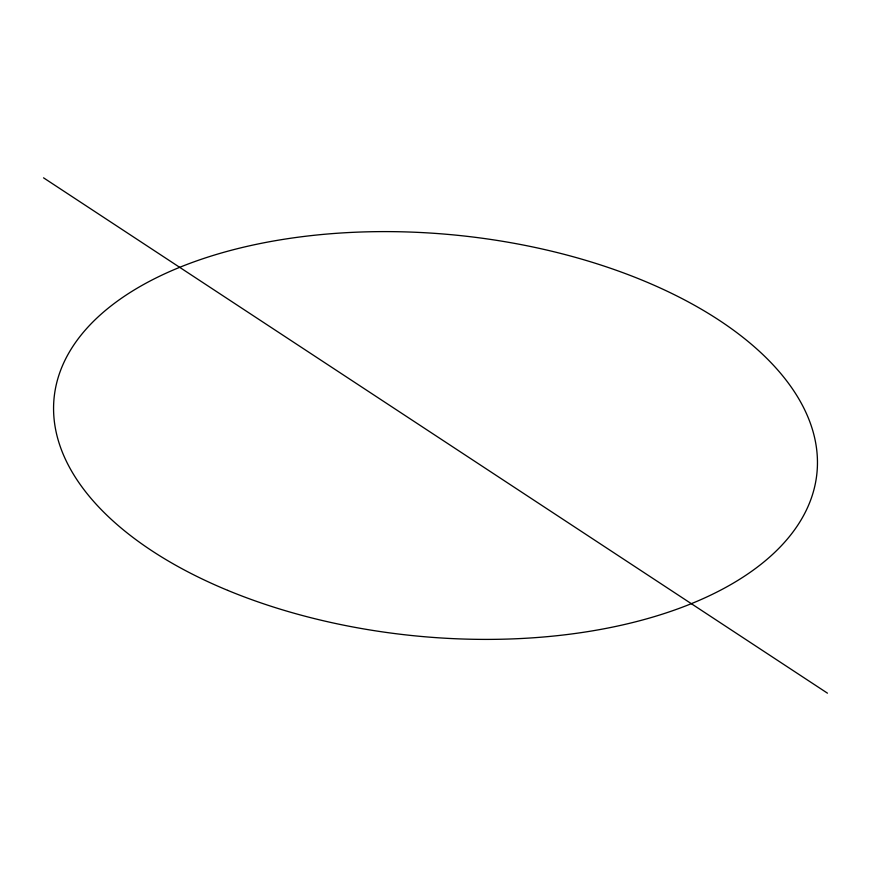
<?xml version="1.0" encoding="UTF-8"?>
<svg xmlns="http://www.w3.org/2000/svg" width="871" height="871" viewBox="0 0 871 871"><rect width="100%" height="100%" fill="white"/><g stroke="black" fill="none" stroke-linecap="round" stroke-linejoin="round"><path stroke-width="1.31" d="M43.55 177.836L827.45 693.164M227.756 590.386A383.284 201.408 5.6 0 0 816.954 472.899A383.284 201.408 5.6 0 0 261.801 243.216A383.284 201.408 5.6 0 0 227.756 590.386"/></g></svg>
